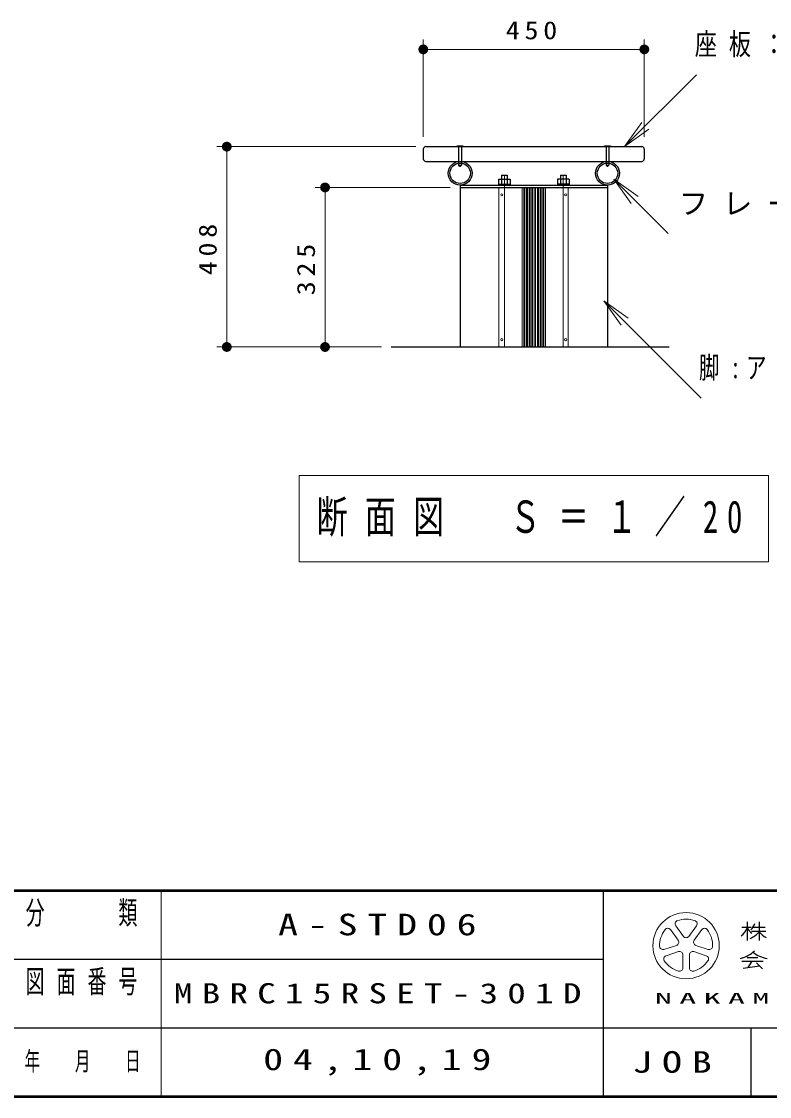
# Model space of a CAD drawing. Units: millimetres on the paper, scale 1:20. Extents: x -365 to 0, y -12 to 257.
# Drawn here: x -129.2 to -53.1, y 0 to 109.5 of the extents above; entities that cross this region are included whole.
import ezdxf

# ---------------------------------------------------------------- set-up
doc = ezdxf.new("R2010")
doc.units = ezdxf.units.MM
doc.linetypes.add('USER2', pattern=[6, 3, -1, 1, -1])
doc.layers.add('LY_1', color=7, linetype='Continuous', lineweight=25)
doc.layers.add('LY_2', color=7, linetype='Continuous', lineweight=13)
doc.styles.add('ＭＳ ゴシック', font='')
doc.styles.get('ＭＳ ゴシック').set_extended_font_data('MS Gothic')

# ---------------------------------------------------------------- blocks, each defined once
blk = doc.blocks.new('open_arrow')
at = {"color": 0, "linetype": 'Continuous', "lineweight": -2}
blk.add_lwpolyline([(7.5, 1.25), (0, 0), (7.5, -1.25)], dxfattribs=at)
blk = doc.blocks.new('filled_dot')
at = {"color": 0, "linetype": 'Continuous', "lineweight": -2, "const_width": 1.25}
blk.add_lwpolyline([(-0.625, 0, 1), (0.625, 0, 1)], format="xyb", close=True, dxfattribs=at)

msp = doc.modelspace()

# ---------------------------------------------------------------- linework, layer by layer
at = {"layer": 'LY_1', "lineweight": 13}
for p, q in [((-88.326, 97.752), (-88.326, 107.66)), ((-65.826, 97.752), (-65.826, 107.66)), ((-88.326, 106.66), (-65.826, 106.66)), ((-67.84, 96.752), (-60.523, 104.069)), ((-89.076, 96.752), (-109.326, 96.752)), ((-108.326, 76.347), (-108.326, 96.752)), ((-68.943, 93.453), (-63.405, 87.915)), ((-85.576, 92.597), (-99.326, 92.597)), ((-98.326, 76.347), (-98.326, 92.597)), ((-80.626, 92.597), (-80.626, 76.347)), ((-80.076, 92.597), (-80.076, 76.347)), ((-78.263, 92.597), (-78.263, 76.347)), ((-78.088, 92.597), (-78.088, 76.347)), ((-77.988, 92.597), (-77.988, 76.347)), ((-77.813, 92.597), (-77.813, 76.347)), ((-77.713, 92.597), (-77.713, 76.347)), ((-77.538, 92.597), (-77.538, 76.347)), ((-77.438, 92.597), (-77.438, 76.347)), ((-77.263, 92.597), (-77.263, 76.347)), ((-77.163, 92.597), (-77.163, 76.347)), ((-76.988, 92.597), (-76.988, 76.347)), ((-76.888, 92.597), (-76.888, 76.347)), ((-76.713, 92.597), (-76.713, 76.347)), ((-76.613, 92.597), (-76.613, 76.347)), ((-76.438, 92.597), (-76.438, 76.347)), ((-76.338, 92.597), (-76.338, 76.347)), ((-76.163, 92.597), (-76.163, 76.347)), ((-76.063, 92.597), (-76.063, 76.347)), ((-75.888, 92.597), (-75.888, 76.347)), ((-74.076, 92.597), (-74.076, 76.347)), ((-73.576, 92.597), (-73.576, 76.347)), ((-69.962, 81.046), (-60.051, 71.135)), ((-92.584, 76.347), (-109.326, 76.347)), ((-100.976, 63.264), (-100.976, 54.464)), ((-53.176, 63.264), (-100.976, 63.264)), ((-53.176, 54.464), (-53.176, 63.264)), ((-100.976, 54.464), (-53.176, 54.464))]:
    msp.add_line(p, q, dxfattribs=at)
at = {"layer": 'LY_1'}
for p, q in [((-88.326, 96.502), (-88.326, 95.502)), ((-88.076, 96.752), (-66.076, 96.752)), ((-84.901, 96.802), (-84.826, 96.852)), ((-84.901, 96.802), (-84.251, 96.802)), ((-84.901, 96.802), (-84.901, 96.752)), ((-84.826, 96.852), (-84.326, 96.852)), ((-84.726, 96.752), (-84.726, 94.865)), ((-84.426, 96.752), (-84.426, 94.865)), ((-84.326, 96.852), (-84.251, 96.802)), ((-84.251, 96.802), (-84.251, 96.752)), ((-69.901, 96.802), (-69.826, 96.852)), ((-69.901, 96.802), (-69.251, 96.802)), ((-69.901, 96.802), (-69.901, 96.752)), ((-69.826, 96.852), (-69.326, 96.852)), ((-69.726, 96.752), (-69.726, 94.865)), ((-69.426, 96.752), (-69.426, 94.865)), ((-69.326, 96.852), (-69.251, 96.802)), ((-69.251, 96.802), (-69.251, 96.752)), ((-65.826, 96.502), (-65.826, 95.502)), ((-88.076, 95.252), (-66.076, 95.252)), ((-84.726, 94.865), (-84.613, 94.752)), ((-84.726, 94.865), (-84.426, 94.865)), ((-84.613, 94.752), (-84.538, 94.752)), ((-84.538, 94.752), (-84.426, 94.865)), ((-69.726, 94.865), (-69.613, 94.752)), ((-69.726, 94.865), (-69.426, 94.865)), ((-69.613, 94.752), (-69.538, 94.752)), ((-69.538, 94.752), (-69.426, 94.865)), ((-80.676, 93.437), (-80.676, 92.822)), ((-80.676, 93.437), (-79.476, 93.437)), ((-80.376, 93.847), (-80.376, 92.937)), ((-80.376, 93.847), (-79.776, 93.847)), ((-79.776, 93.847), (-79.776, 92.937)), ((-79.476, 93.437), (-79.476, 92.822)), ((-74.676, 93.437), (-74.676, 92.822)), ((-73.476, 93.437), (-74.676, 93.437)), ((-74.376, 93.847), (-74.376, 92.937)), ((-74.376, 93.847), (-73.776, 93.847)), ((-73.776, 93.847), (-73.776, 92.937)), ((-73.476, 93.437), (-73.476, 92.822)), ((-84.576, 92.822), (-84.576, 76.347)), ((-84.576, 92.822), (-69.576, 92.822)), ((-84.576, 92.597), (-69.576, 92.597)), ((-80.676, 92.937), (-79.476, 92.937)), ((-73.476, 92.937), (-74.676, 92.937)), ((-69.576, 92.822), (-69.576, 76.347)), ((-91.584, 76.347), (-63.293, 76.347))]:
    msp.add_line(p, q, dxfattribs=at)
at = {"layer": 'LY_1', "linetype": 'USER2', "lineweight": 13}
for p, q in [((-80.076, 93.791), (-80.076, 92.597)), ((-74.076, 93.791), (-74.076, 92.597))]:
    msp.add_line(p, q, dxfattribs=at)
at = {"layer": 'LY_1'}
for centre, radius in [((-84.576, 94.037), 1.215), ((-84.576, 94.037), 1.04), ((-69.576, 94.037), 1.215), ((-69.576, 94.037), 1.04)]:
    msp.add_circle(centre, radius, dxfattribs=at)
at = {"layer": 'LY_1', "lineweight": 13}
for centre in [(-80.326, 91.847), (-73.826, 91.847), (-80.326, 77.097), (-73.826, 77.097)]:
    msp.add_circle(centre, 0.113, dxfattribs=at)
at = {"layer": 'LY_1'}
for centre, start, end in [((-88.076, 96.502), 90, 180), ((-66.076, 96.502), 0, 90), ((-88.076, 95.502), 179.99999, 270), ((-66.076, 95.502), 270, 0)]:
    msp.add_arc(centre, 0.25, start, end, dxfattribs=at)
at = {"layer": 'LY_2', "lineweight": 50}
for p, q in [((-365, 21), (0, 21)), ((-365, 0), (0, 0))]:
    msp.add_line(p, q, dxfattribs=at)
at = {"layer": 'LY_2'}
for p, q in [((-115, 21), (-115, 0)), ((-62.39, 15.917), (-63.175, 16.997)), ((-62.629, 17.393), (-61.844, 16.313)), ((-61.298, 16.313), (-60.513, 17.393)), ((-59.967, 16.997), (-60.752, 15.917)), ((-63.828, 14.985), (-62.559, 15.397)), ((-60.583, 15.397), (-59.313, 14.985)), ((-62.35, 14.755), (-63.62, 14.343)), ((-61.908, 13.099), (-61.908, 14.434)), ((-61.233, 14.434), (-61.233, 13.099)), ((-59.522, 14.343), (-60.792, 14.755))]:
    msp.add_line(p, q, dxfattribs=at)
at = {"layer": 'LY_2', "color": 211, "lineweight": 25}
for p, q in [((-70, 21), (-70, 0)), ((-182.5, 14), (-70, 14)), ((-237.5, 7), (0, 7))]:
    msp.add_line(p, q, dxfattribs=at)
at = {"layer": 'LY_2', "lineweight": 25}
for p, q in [((-55.361, 17.793), (-55.361, 15.903)), ((-54.146, 17.793), (-54.146, 15.903)), ((-55.901, 17.253), (-54.956, 17.253)), ((-54.915, 16.848), (-53.471, 16.848)), ((-54.769, 17.253), (-53.525, 17.253)), ((-55.901, 13.784), (-53.741, 13.784)), ((-55.765, 13.067), (-54.113, 13.304)), ((-55.361, 14.148), (-54.281, 14.148)), ((-54.899, 13.784), (-55.289, 13.136)), ((-54.416, 13.607), (-53.81, 13.001)), ((-55, 7), (-55, 0))]:
    msp.add_line(p, q, dxfattribs=at)
at = {"layer": 'LY_2'}
msp.add_circle((-61.571, 15.363), 3.375, dxfattribs=at)
for centre, radius, start, end in [((-62.356, 17.592), 0.338, 109.39847, 215.99997), ((-61.571, 15.363), 2.7, 70.60155, 109.39847), ((-60.786, 17.592), 0.338, 324, 70.60155), ((-61.571, 15.363), 2.7, 142.60154, 181.39846), ((-63.448, 16.798), 0.338, 35.99999, 142.60154), ((-59.694, 16.798), 0.338, 37.39846, 143.99995), ((-61.571, 15.363), 2.7, 358.60155, 37.39847), ((-62.663, 15.718), 0.338, 287.99998, 35.99999), ((-61.571, 16.512), 0.338, 215.99998, 324), ((-60.479, 15.718), 0.338, 143.99996, 251.99999), ((-63.933, 15.306), 0.338, 181.39848, 287.99997), ((-63.516, 14.022), 0.338, 107.99999, 214.60154), ((-62.246, 14.434), 0.338, 359.99997, 107.99999), ((-60.896, 14.434), 0.338, 71.99997, 179.99999), ((-59.626, 14.022), 0.338, 325.39847, 71.99996), ((-59.209, 15.306), 0.338, 252.00001, 358.60156), ((-61.571, 15.363), 2.7, 214.60156, 253.39848), ((-61.571, 15.363), 2.7, 286.60155, 325.39847), ((-62.246, 13.099), 0.338, 253.39847, 359.99997), ((-60.896, 13.099), 0.338, 179.99999, 286.60154)]:
    msp.add_arc(centre, radius, start, end, dxfattribs=at)
at = {"layer": 'LY_2', "lineweight": 25}
for centre, radius, start, end in [((-56.002, 18.047), 1.467, 313.72108, 343.54317), ((-57.466, 18.084), 2.285, 311.36185, 337.13638), ((-53.383, 18.427), 2.345, 212.50346, 230.00631), ((-56.374, 18.818), 3.034, 295.86917, 317.23867), ((-51.918, 18.818), 3.034, 222.76131, 240.10806), ((-56.898, 17.257), 3.32, 285.11261, 313.40619), ((-52.77, 17.194), 3.192, 231.17281, 259.75506)]:
    msp.add_arc(centre, radius, start, end, dxfattribs=at)

# ---------------------------------------------------------------- block references
at = {"layer": 'LY_1', "lineweight": 13, "xscale": 0.4, "yscale": 0.4}
msp.add_blockref('filled_dot', (-88.326, 106.66), dxfattribs=at)
for name, p, rotation in [('filled_dot', (-65.826, 106.66), 180), ('open_arrow', (-67.84, 96.752), 45), ('filled_dot', (-108.326, 96.752), 270), ('filled_dot', (-98.326, 92.597), 270), ('open_arrow', (-68.943, 93.453), 315), ('open_arrow', (-69.962, 81.046), 315), ('filled_dot', (-108.326, 76.347), 90), ('filled_dot', (-98.326, 76.347), 90)]:
    msp.add_blockref(name, p, dxfattribs=dict(at, rotation=rotation))

# ---------------------------------------------------------------- texts
at = {"layer": 'LY_1', "style": 'ＭＳ ゴシック'}
for s, insert, char_height, attachment_point in [('\\T1.33;\\W1.15;450', (-77.076, 107.66), 1.833, 8), ('\\T1.54;\\W0.75;座板：合成木材\u300030t', (-60.687, 107.069), 2.199, 4), ('\\T1.5;フレーム:40ASGP', (-62.331, 90.915), 2.199, 4), ('\\T1.52;\\W0.7;脚:アルミ押出化粧材', (-60.264, 74.135), 2.199, 4), ('\\T1.56;\\W0.7;断面図\u3000Ｓ＝１／20', (-77.076, 58.864), 3.299, 5), ('\\T1.5;\\W1.35;A-STD06', (-92.5, 17.5), 2.199, 5), ('\\T1.5;\\W1.35;MBRC15RSET-301D', (-92.5, 10.5), 2.053, 5), ('\\T1.5;\\W1.35;04,10,19', (-92.5, 3.5), 2.199, 5)]:
    msp.add_mtext(s, dxfattribs=dict(at, insert=insert, char_height=char_height, attachment_point=attachment_point))
at = {"layer": 'LY_1', "char_height": 1.833, "attachment_point": 8, "rotation": 90, "style": 'ＭＳ ゴシック'}
for s, insert in [('\\T1.33;\\W1.15;408', (-109.326, 86.512)), ('\\T1.33;\\W1.15;325', (-99.326, 84.472))]:
    msp.add_mtext(s, dxfattribs=dict(at, insert=insert))
at = {"layer": 'LY_2', "color": 4, "style": 'ＭＳ ゴシック'}
for s, insert, char_height, attachment_point in [('\\T1.64;\\W0.6;分\u3000\u3000類', (-122.5, 19.9), 2.346, 2), ('\\T1.64;\\W0.6;図面番号', (-122.5, 12.9), 2.346, 2), ('\\T1.44;\\W2.3;NAKAMURA\\~MFG.CORPORATION', (-35, 10), 1.1, 5), ('\\T1.64;\\W0.6;年\u3000月\u3000日', (-122.5, 3.5), 1.906, 5), ('\\T1.5;\\W1.35;JOB', (-62.5, 3.5), 2.199, 5)]:
    msp.add_mtext(s, dxfattribs=dict(at, insert=insert, char_height=char_height, attachment_point=attachment_point))

doc.saveas('drawing.dxf')
